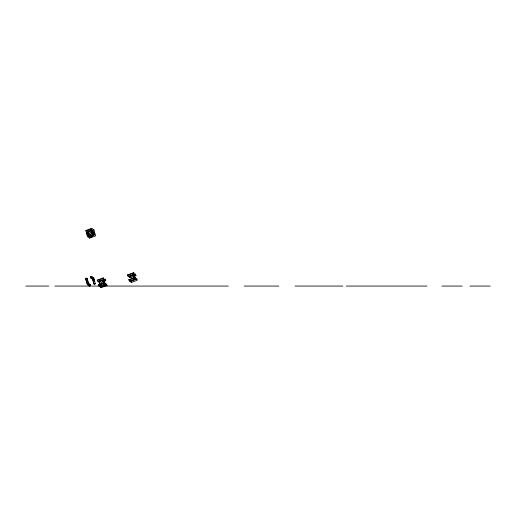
<?xml version="1.0" encoding="UTF-8"?>
<svg xmlns="http://www.w3.org/2000/svg" width="516" height="516" viewBox="0 0 516 516"><rect width="100%" height="100%" fill="white"/><g stroke="black" fill="none" stroke-linecap="round" stroke-linejoin="round"><path stroke-width="0.77" d="M103.651 278.221L103.213 277.898L97.24 280.091L97.563 281.285L99.311 282.562L101.026 287.664L107.006 285.477L106.683 284.284L101.904 286.032L100.943 282.445L105.722 280.698L104.967 279.182L100.188 280.93L98.872 279.969L103.651 278.221L104.051 279.717M93.744 277.898L92.867 279.537L90.681 277.93L90.358 276.737L91.551 276.299L93.744 277.898L95.344 283.877L94.144 284.316L92.106 278.021L93.744 277.898L92.545 278.337L90.358 276.737M93.19 280.73L94.06 279.098M85.804 230.523L91.784 228.336L93.97 229.936L95.57 235.909L89.591 238.102L87.404 236.496L85.804 230.523L87.991 232.123L89.591 238.102M91.022 229.091L87.436 230.407L88.752 231.368L92.338 230.052L91.022 229.091L92.622 235.07L89.758 236.115M88.475 231.336L91.345 230.291L90.906 229.968M87.991 232.123L93.97 229.936M89.713 234.341L91.867 233.555L94.054 235.154L90.468 236.463L90.029 236.147L93.615 234.832L92.654 231.245M87.526 235.625L88.836 236.586L87.875 233L86.565 232.039L87.526 235.625L88.72 235.186M89.436 234.922L93.499 233.438L92.925 231.284M90.352 237.341L92.499 236.554M85.579 278.485L86.772 278.047L87.21 278.369L88.494 283.149L90.242 284.432L90.564 285.625L89.365 286.064L87.178 284.464L85.579 278.485L87.294 283.587L89.049 284.871L89.365 286.064M86.017 278.808L87.21 278.369M87.294 283.587L88.494 283.149M89.049 284.871L90.242 284.432M99.911 280.904L102.781 279.853L103.742 283.439L98.956 285.187L98.524 284.871L103.303 283.116L103.742 283.439M97.24 280.091L99.427 281.691L105.399 279.504L105.722 280.698M133.908 273.035L129.129 274.789L130.438 275.75L135.218 273.996L135.979 275.512L130 277.698L127.813 276.099L127.497 274.905L133.47 272.719L133.908 273.035L135.186 277.821L136.94 279.098L137.256 280.291L131.283 282.484L130.522 280.968L135.308 279.214L133.554 277.937L133.173 276.499M101.517 285.561L105.251 284.2L104.451 281.207M130.161 275.718L133.031 274.673L134.315 279.453L129.535 281.201L128.774 279.685L133.554 277.937M127.497 274.905L129.684 276.505L135.656 274.319L135.54 275.196L135.979 275.512M100.588 287.348L105.374 285.593M128.774 279.685L129.213 280.007L135.186 277.821M130.522 280.968L130.961 281.285L136.94 279.098M91.674 277.698L93.306 277.582M25.8 286.064L48.768 286.064M54.851 286.064L99.614 286.064M104.716 286.064L228.336 286.064M244.158 286.064L278.879 286.064M295.081 286.064L342.927 286.064M346.333 286.064L426.9 286.064M441.993 286.064L462.207 286.064M469.992 286.064L490.2 286.064M132.593 274.351L133.031 274.673M130.761 276.944L131.199 277.266M104.09 280.814L104.529 281.136M106.683 284.284L106.244 283.961L101.465 285.709L101.904 286.032M105.251 284.2L104.419 282.381M106.567 285.155L107.006 285.477M94.905 283.555L95.344 283.877M93.39 282.8L93.828 283.116M133.47 272.719L134.07 274.957M134.47 276.453L135.069 278.692M129.684 276.505L130 277.698M130.961 281.285L131.283 282.484M129.213 280.007L129.535 281.201M94.234 232.245L94.809 234.399M94.054 235.154L93.093 231.568L89.507 232.884L90.468 236.463M104.967 279.182L105.283 280.375M91.48 232.116L91.867 233.555M103.213 277.898L103.813 280.143M102.916 281.684L103.303 283.116M88.139 233.032L88.526 234.47M99.427 281.691L101.026 287.664M98.956 285.187L99.278 286.386L98.524 284.871M93.622 278.775L94.389 281.646M92.545 278.337L94.144 284.316M90.797 277.06L91.119 278.253M86.972 278.795L88.171 283.278"/></g></svg>
